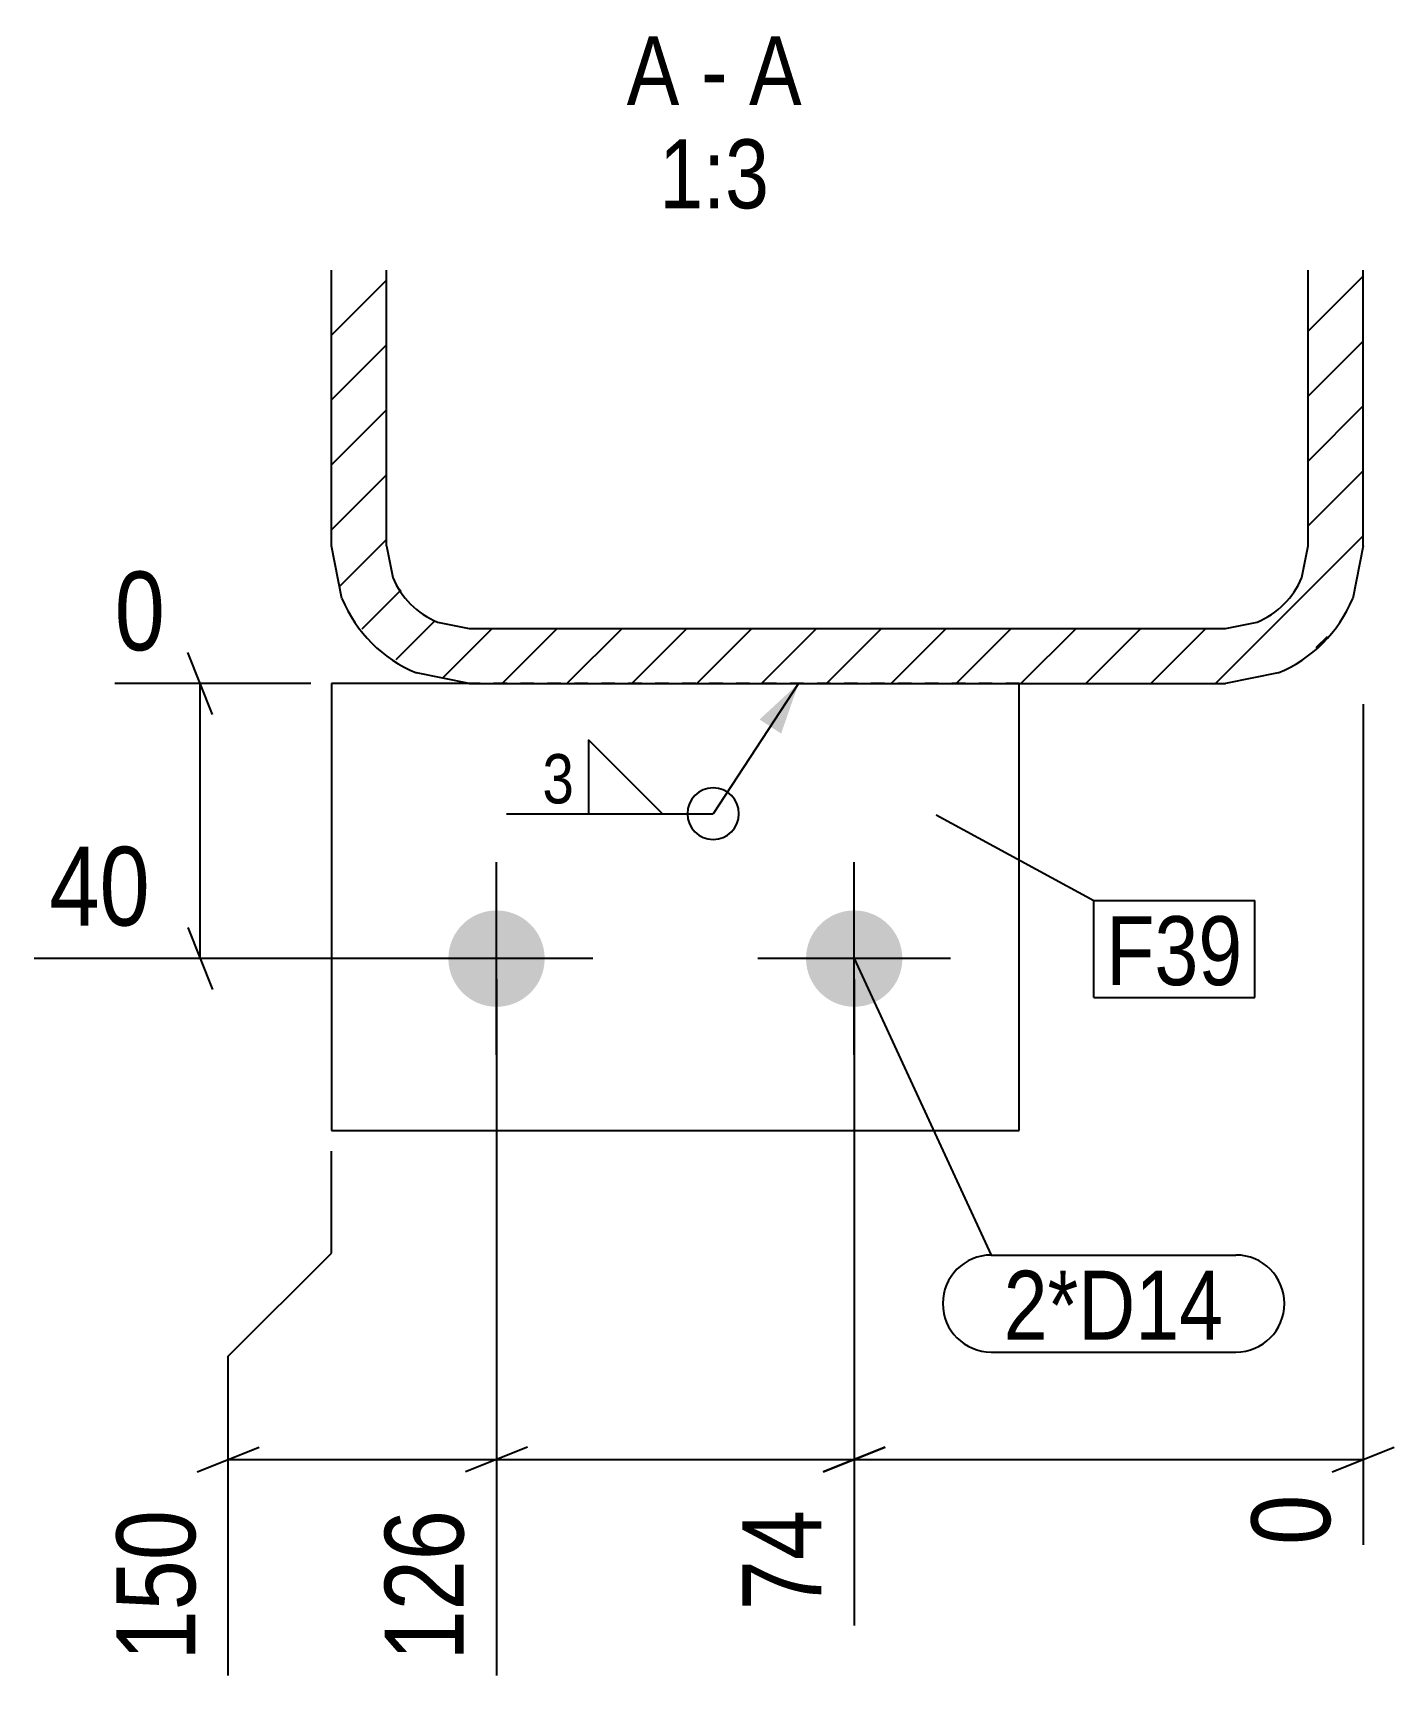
# Model space of a CAD drawing. Header units: millimetres. Extents: x 5219 to 50030, y 6 to 1530.
# Drawn here: x 5219.1 to 5417, y 7 to 246 of the extents above; entities that cross this region are included whole.
import ezdxf

# ---------------------------------------------------------------- set-up
doc = ezdxf.new("R2010")
doc.units = ezdxf.units.MM
doc.linetypes.add('DXK_LINE_DOT2', pattern=[3.9198, 1.9599, -1.9599])
for name, color, linetype in [('MÅLSÆTNING', 7, 'Continuous'), ('STÅL', 7, 'Continuous'), ('TEKST', 7, 'Continuous')]:
    doc.layers.add(name, color=color, linetype=linetype)
doc.styles.add('Arial Narrow', font='ARIALN.TTF', dxfattribs={"height": 0.2})

msp = doc.modelspace()

# ---------------------------------------------------------------- hatches: boundary and pattern name
at = {"layer": 'STÅL', "linetype": 'Continuous'}
h = msp.add_hatch(dxfattribs=at)
h.set_pattern_fill('', scale=2.1, style=0, pattern_type=0)
h.set_pattern_definition([(45, (5262.49, 211.4674), (-4.71463, 4.71463), [])])
h.paths.add_polyline_path([(5270.49, 211.47), (5262.49, 211.47), (5262.49, 171.42), (5264.01, 163.76), (5268.35, 157.27), (5274.84, 152.94), (5282.49, 151.42), (5392.49, 151.42), (5400.14, 152.94), (5406.63, 157.27), (5410.97, 163.76), (5412.49, 171.42), (5412.49, 211.47), (5404.49, 211.47), (5404.49, 171.42), (5403.58, 166.82), (5400.98, 162.93), (5397.08, 160.33), (5392.49, 159.42), (5282.49, 159.42), (5277.9, 160.33), (5274, 162.93), (5271.4, 166.82), (5270.49, 171.42)])
for points in [[(5279.49, 111.42, -1), (5293.49, 111.42, -1)], [(5331.49, 111.42, -1), (5345.49, 111.42, -1)]]:
    msp.add_hatch(color=96, dxfattribs=at).paths.add_polyline_path(points)
at = {"layer": 'TEKST', "linetype": 'Continuous'}
msp.add_hatch(color=3, dxfattribs=at).paths.add_polyline_path([(5324.73, 146.17), (5330.41, 151.42), (5327.87, 144.12)])

# ---------------------------------------------------------------- linework, layer by layer
at = {"layer": 'MÅLSÆTNING', "color": 7, "linetype": 'Continuous'}
for p, q in [((5245.19, 146.92), (5241.59, 155.92)), ((5259.49, 151.42), (5230.98, 151.42)), ((5243.39, 111.42), (5243.39, 151.42)), ((5412.49, 148.42), (5412.49, 26.2)), ((5241.59, 115.92), (5245.19, 106.92)), ((5283.49, 111.42), (5219.29, 111.42)), ((5286.49, 108.42), (5286.49, 7.2)), ((5286.49, 108.42), (5286.49, 7.2)), ((5338.49, 108.42), (5338.49, 14.51)), ((5338.49, 108.42), (5338.49, 14.51)), ((5262.49, 68.61), (5262.49, 83.42)), ((5247.49, 53.61), (5262.49, 68.61)), ((5247.49, 7.2), (5247.49, 53.61)), ((5242.99, 36.81), (5251.99, 40.41)), ((5247.49, 38.61), (5286.49, 38.61)), ((5290.99, 40.41), (5281.99, 36.81)), ((5290.99, 40.41), (5281.99, 36.81)), ((5286.49, 38.61), (5338.49, 38.61)), ((5342.99, 40.41), (5333.99, 36.81)), ((5333.99, 36.81), (5342.99, 40.41)), ((5338.49, 38.61), (5412.49, 38.61)), ((5407.99, 36.81), (5416.99, 40.41))]:
    msp.add_line(p, q, dxfattribs=at)
at = {"layer": 'STÅL', "color": 2, "linetype": 'Continuous'}
for p, q in [((5262.49, 171.42), (5262.49, 211.47)), ((5270.49, 171.42), (5270.49, 211.47)), ((5404.49, 171.42), (5404.49, 211.47)), ((5412.49, 171.42), (5412.49, 211.47)), ((5264.01, 163.76), (5262.49, 171.42)), ((5270.49, 171.42), (5271.4, 166.82)), ((5403.58, 166.82), (5404.49, 171.42)), ((5412.49, 171.42), (5410.97, 163.76)), ((5277.9, 160.33), (5282.49, 159.42)), ((5392.49, 159.42), (5397.08, 160.33)), ((5282.49, 159.42), (5392.49, 159.42)), ((5282.49, 151.42), (5262.49, 151.42)), ((5262.49, 151.42), (5262.49, 86.42)), ((5282.49, 151.42), (5274.84, 152.94)), ((5282.49, 151.42), (5392.49, 151.42)), ((5362.49, 86.42), (5362.49, 151.42)), ((5400.14, 152.94), (5392.49, 151.42)), ((5262.49, 86.42), (5362.49, 86.42))]:
    msp.add_line(p, q, dxfattribs=at)
at = {"layer": 'STÅL', "color": 7, "linetype": 'DXK_LINE_DOT2'}
msp.add_line((5362.49, 151.42), (5282.49, 151.42), dxfattribs=at)
at = {"layer": 'STÅL', "color": 96, "linetype": 'Continuous'}
for p, q in [((5286.49, 97.42), (5286.49, 125.42)), ((5338.49, 97.42), (5338.49, 125.42)), ((5300.49, 111.42), (5272.49, 111.42)), ((5352.49, 111.42), (5324.49, 111.42))]:
    msp.add_line(p, q, dxfattribs=at)
at = {"layer": 'STÅL', "color": 2, "linetype": 'Continuous'}
for centre, radius, start, end in [((5282.49, 171.42), 12, 202.5, 247.5), ((5392.49, 171.42), 12, 292.5, 337.5), ((5282.49, 171.42), 20, 202.5, 247.5), ((5392.49, 171.42), 20, 292.5, 337.5)]:
    msp.add_arc(centre, radius, start, end, dxfattribs=at)
at = {"layer": 'TEKST', "color": 3, "linetype": 'Continuous'}
for p, q in [((5330.41, 151.42), (5317.99, 132.48)), ((5310.6, 132.48), (5299.88, 143.2)), ((5299.88, 143.2), (5299.88, 132.48)), ((5299.88, 132.48), (5310.6, 132.48))]:
    msp.add_line(p, q, dxfattribs=at)
at = {"layer": 'TEKST', "color": 7, "linetype": 'Continuous'}
for p, q in [((5350.43, 132.33), (5373.33, 119.86)), ((5373.33, 119.86), (5396.75, 119.86)), ((5373.33, 105.76), (5373.33, 119.86)), ((5396.75, 105.76), (5396.75, 119.86)), ((5338.49, 111.42), (5358.42, 68.33)), ((5373.33, 105.76), (5396.75, 105.76)), ((5358.42, 68.33), (5393.99, 68.33)), ((5358.42, 54.23), (5393.99, 54.23))]:
    msp.add_line(p, q, dxfattribs=at)
at = {"layer": 'TEKST', "color": 3, "linetype": 'Continuous'}
for start, end in [(90, 270), (270, 90)]:
    msp.add_arc((5317.99, 132.48), 3.75, start, end, dxfattribs=at)
at = {"layer": 'TEKST', "color": 7, "linetype": 'Continuous'}
for centre, start, end in [((5358.42, 61.28), 90, 270), ((5393.99, 61.28), 270, 90)]:
    msp.add_arc(centre, 7.05, start, end, dxfattribs=at)

# ---------------------------------------------------------------- wipeouts: each hides what was drawn before it
at = {"color": 0, "linetype": 'Continuous'}
for points, layer in [([(5238.51, 113.82), (5238.51, 130.62), (5219.08, 130.62), (5219.08, 113.82)], 'MÅLSÆTNING'), ([(5245.09, 33.72), (5228.29, 33.72), (5228.29, 6.99), (5245.09, 6.99)], 'MÅLSÆTNING'), ([(5284.09, 33.72), (5267.29, 33.72), (5267.29, 6.99), (5284.09, 6.99)], 'MÅLSÆTNING'), ([(5336.09, 33.72), (5319.29, 33.72), (5319.29, 14.3), (5336.09, 14.3)], 'MÅLSÆTNING'), ([(5313.08, 235.47), (5313.08, 245.97), (5305.41, 245.97), (5305.41, 235.47)], 'TEKST'), ([(5320.05, 235.47), (5320.05, 245.97), (5316.23, 245.97), (5316.23, 235.47)], 'TEKST'), ([(5330.87, 235.47), (5330.87, 245.97), (5323.2, 245.97), (5323.2, 235.47)], 'TEKST'), ([(5326.14, 220.47), (5326.14, 230.97), (5310.14, 230.97), (5310.14, 220.47)], 'TEKST')]:
    msp.add_wipeout(points, dxfattribs=at).dxf.layer = layer
at = {"color": 0}
for points in [[(5298.34, 133.38), (5298.34, 142.08), (5292.57, 142.08), (5292.57, 133.38)], [(5394.95, 107.56), (5394.95, 118.06), (5375.13, 118.06), (5375.13, 107.56)], [(5392.19, 56.03), (5392.19, 66.53), (5360.22, 66.53), (5360.22, 56.03)]]:
    msp.add_wipeout(points, dxfattribs=at).dxf.layer = 'TEKST'

# ---------------------------------------------------------------- next in the draw order: linework, layer by layer
at = {"layer": 'TEKST', "color": 3, "linetype": 'Continuous'}
msp.add_line((5287.92, 132.48), (5317.99, 132.48), dxfattribs=at)

# ---------------------------------------------------------------- next in the draw order: texts
at = {"layer": 'MÅLSÆTNING', "color": 3, "linetype": 'Continuous', "style": 'Arial Narrow'}
msp.add_text('40', height=11.453, dxfattribs=at).set_placement((5221.48, 116.22))
for s, p in [('150', (5242.69, 9.39)), ('126', (5281.69, 9.39)), ('74', (5333.69, 16.7))]:
    msp.add_text(s, height=11.453, rotation=90.0002, dxfattribs=at).set_placement(p)
at = {"layer": 'TEKST', "color": 3, "linetype": 'Continuous', "style": 'Arial Narrow'}
for s, height, p in [('A', 10.02, (5305.41, 235.47)), ('A', 10.02, (5323.2, 235.47)), ('-', 10.02, (5316.23, 235.47)), ('1:3', 10.021, (5310.14, 220.47))]:
    msp.add_text(s, height=height, dxfattribs=at).set_placement(p)
at = {"layer": 'TEKST', "color": 3, "style": 'Arial Narrow'}
msp.add_text('3', height=7.16, dxfattribs=at).set_placement((5293.17, 133.98))

# ---------------------------------------------------------------- next in the draw order: wipeouts: each hides what was drawn before it
at = {"color": 0, "linetype": 'Continuous'}
for points in [[(5240.69, 153.82), (5240.69, 170.62), (5228.58, 170.62), (5228.58, 153.82)], [(5410.09, 35.91), (5393.29, 35.91), (5393.29, 23.8), (5410.09, 23.8)]]:
    msp.add_wipeout(points, dxfattribs=at).dxf.layer = 'MÅLSÆTNING'
at = {"color": 0}
for points in [[(5394.95, 107.56), (5394.95, 118.06), (5375.13, 118.06), (5375.13, 107.56)], [(5392.19, 56.03), (5392.19, 66.53), (5360.22, 66.53), (5360.22, 56.03)]]:
    msp.add_wipeout(points, dxfattribs=at).dxf.layer = 'TEKST'

# ---------------------------------------------------------------- next in the draw order: texts
at = {"layer": 'MÅLSÆTNING', "color": 3, "linetype": 'Continuous', "style": 'Arial Narrow'}
msp.add_text('0', height=11.45, dxfattribs=at).set_placement((5230.98, 156.22))
msp.add_text('0', height=11.45, rotation=90.0002, dxfattribs=at).set_placement((5407.69, 26.2))
at = {"layer": 'TEKST', "color": 3, "style": 'Arial Narrow'}
for s, p in [('F39', (5375.13, 107.56)), ('2*D14', (5360.22, 56.03))]:
    msp.add_text(s, height=10.021, dxfattribs=at).set_placement(p)

doc.saveas('drawing.dxf')
